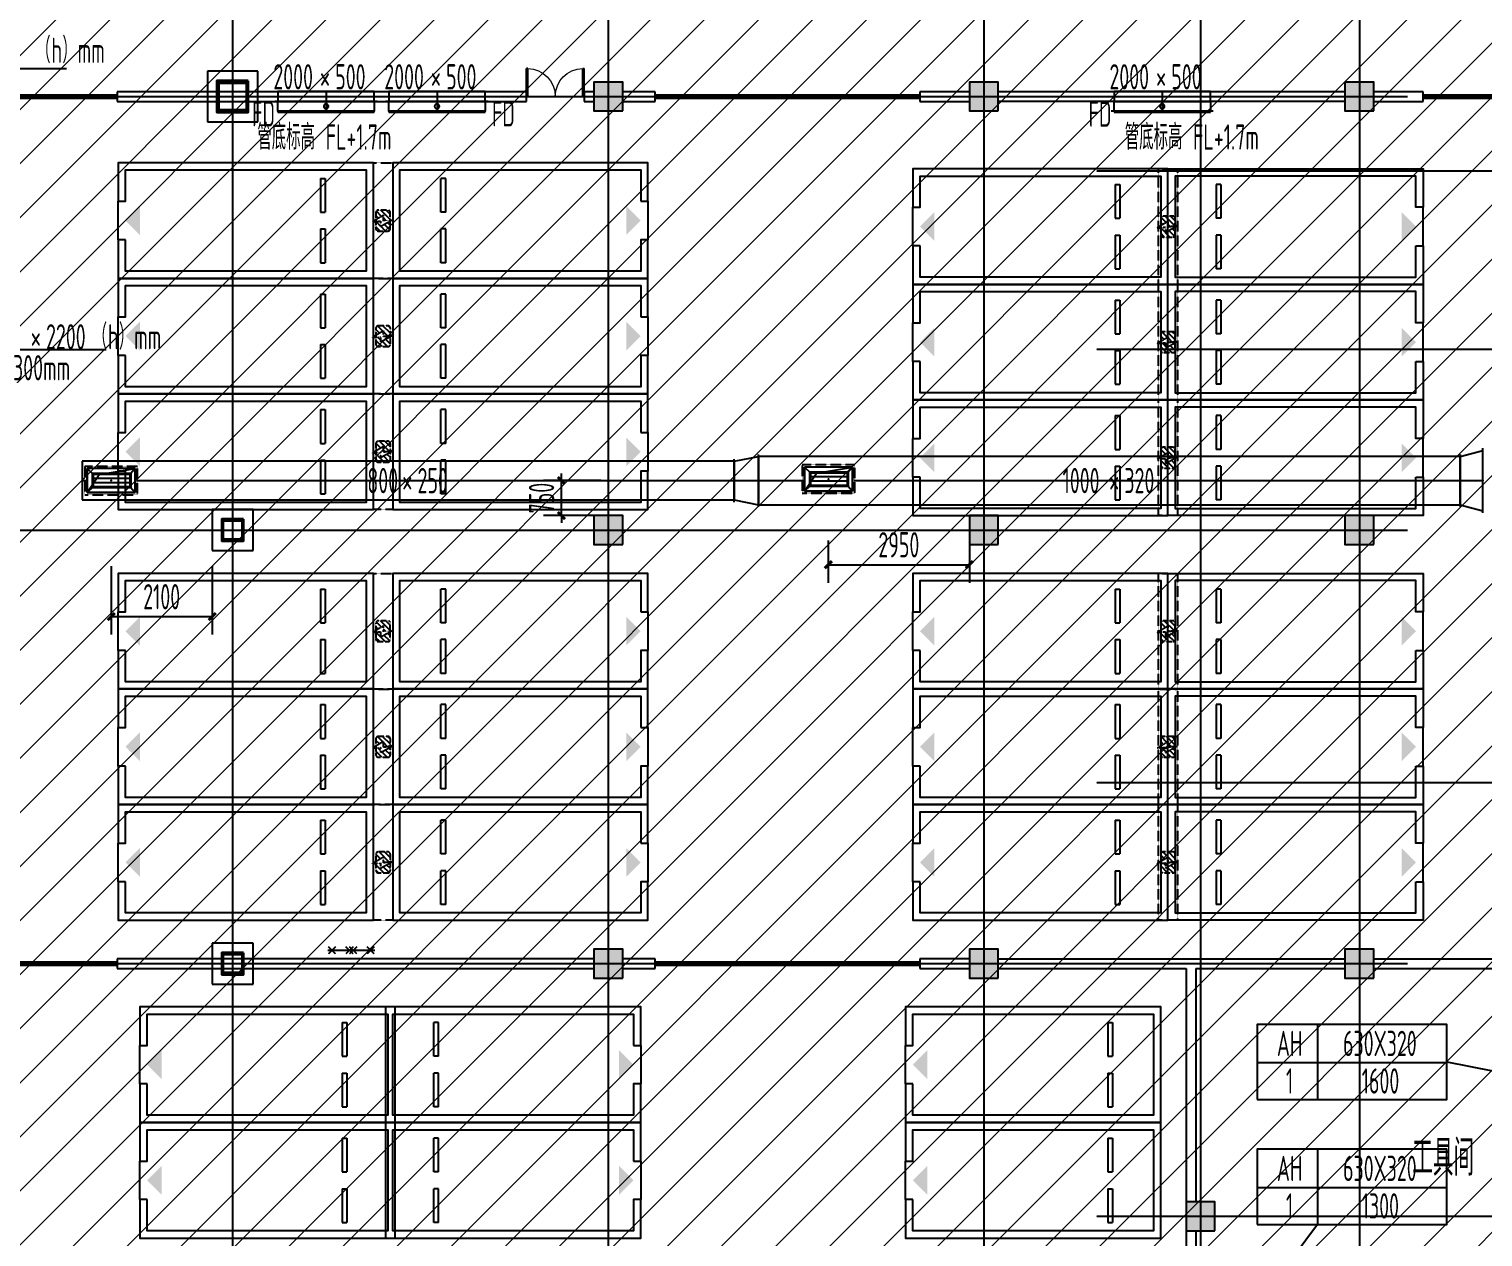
# Model space of a CAD drawing. Extents: x -20827274 to 1300756471, y -549375 to 3431892.
# Drawn here: x -17836 to 12357, y -198935 to -173860 of the extents above; entities that cross this region are included whole.
import ezdxf

# ---------------------------------------------------------------- set-up
doc = ezdxf.new("R2010")
doc.units = 0
doc.header["$LTSCALE"] = 10
for name, pattern in [('CENTER2', [1.125, 0.75, -0.125, 0.125, -0.125]), ('DASH', [0.35, 0.25, -0.1]), ('暖附图底图$0$DASH', [0.35, 0.25, -0.1]), ('暖附图底图$0$DOTE', [2.42, 2, -0.2, 0.02, -0.2])]:
    doc.linetypes.add(name, pattern=pattern)
for name, color, linetype in [('1-zs', 3, 'Continuous'), ('1-标注暖通', 4, 'Continuous'), ('DUCT-排烟中心线', 5, 'CENTER2'), ('DUCT-排烟标注', 3, 'Continuous'), ('DUCT-排烟法兰', 4, 'Continuous'), ('DUCT-排烟管', 2, 'Continuous'), ('DUCT-排烟管立管', 2, 'Continuous'), ('DUCT-排烟管端线', 4, 'Continuous'), ('DUCT-排风风口', 7, 'Continuous'), ('DUCT-送风中心线', 5, 'CENTER2'), ('DUCT-送风标注', 3, 'Continuous'), ('DUCT-送风法兰', 2, 'Continuous'), ('DUCT-送风管', 4, 'Continuous'), ('DUCT-送风管端线', 2, 'Continuous'), ('DUCT-送风阀门', 7, 'Continuous'), ('H-TH_DIM', 3, 'Continuous'), ('H-TH_TEXT', 7, 'Continuous'), ('H-VALVE-空冷回水', 7, 'Continuous'), ('Hvac-Hide', 8, 'DASH'), ('PUB_HATCH', 8, 'Continuous'), ('暖附图底图$0$00-停车位', 8, 'Continuous'), ('暖附图底图$0$1-标注暖通', 8, 'Continuous'), ('暖附图底图$0$A-COLUMN', 8, 'Continuous'), ('暖附图底图$0$A-PUB_HATCH', 8, 'Continuous'), ('暖附图底图$0$A-ROOM_NAME', 8, 'Continuous'), ('暖附图底图$0$A-WALL', 8, 'Continuous'), ('暖附图底图$0$car', 8, 'Continuous'), ('暖附图底图$0$DOOR_FIRE', 8, 'Continuous'), ('暖附图底图$0$DOTE', 8, 'Continuous'), ('设备以及附件层', 7, 'Continuous')]:
    doc.layers.add(name, color=color, linetype=linetype)
doc.layers.add('F-非人防区', color=105, linetype='Continuous', lineweight=15)
doc.layers.add('暖附图底图$0$钢柱', color=8, linetype='Continuous', lineweight=35)
doc.styles.add('8B2_02', font='tssdeng.shx', dxfattribs={"width": 0.6, "bigfont": 'TSSDCHN.shx'})
doc.styles.add('8B2_02_T3', font='tssdeng.shx', dxfattribs={"width": 0.6, "bigfont": 'TSSDCHN.shx'})
doc.styles.add('暖附图底图$0$8B2_02', font='tssdeng.shx', dxfattribs={"width": 0.6, "bigfont": 'TSSDCHN.shx'})
doc.dimstyles.new('_TCH_ARCH&&150', dxfattribs={"dimtxt": 525, "dimasz": 150, "dimexe": 375, "dimexo": 450, "dimgap": 150, "dimtad": 1, "dimdec": 0, "dimrnd": 50, "dimzin": 0, "dimdsep": 46, "dimtxsty": '8B2_02_T3', "dimblk": 'ARCHTICK', "dimcen": 0.09, "dimclrt": 7, "dimazin": 2, "dimtfac": 1, "dimtdec": 0, "dimtix": 1, "dimtmove": 2, "dimatfit": 3, "dimfxl": 0, "dimtolj": 1, "dimtzin": 0, "dimarcsym": 0})

# ---------------------------------------------------------------- blocks, each defined once
blk = doc.blocks.new('$VALVE$00000782')
at = {"layer": '设备以及附件层'}
for points in [[(-37, 54), (37, 128)], [(37, 54), (-37, 128)], [(0, 136), (0, -136)], [(37, -128), (-37, -54)], [(-37, -128), (37, -54)]]:
    blk.add_lwpolyline(points, dxfattribs=at)
blk = doc.blocks.new('RGGT')
at = {"layer": '1-标注暖通', "const_width": 20}
for points in [[(797075, 247884), (797075, 247338)], [(797149, 247868), (797000, 247719)], [(797000, 247868), (797149, 247719)], [(797000, 247504), (797149, 247355)], [(797149, 247504), (797000, 247355)]]:
    blk.add_lwpolyline(points, dxfattribs=at)
at = {"layer": 'H-VALVE-空冷回水', "xscale": 2, "yscale": 2, "zscale": 2}
blk.add_blockref('$VALVE$00000782', (797075, 247611), dxfattribs=at)
blk = doc.blocks.new('$风口$00000108')
for p, q in [((-250, 135), (-190, 75)), ((-250, -135), (-250, 135)), ((200, 25), (-190, 25)), ((250, 135), (200, 75)), ((250, 135), (250, -135)), ((-250, -135), (-190, -75)), ((250, -135), (-250, -135)), ((200, -25), (-190, -25)), ((200, -75), (250, -135))]:
    blk.add_line(p, q)
at = {"linetype": 'Continuous'}
blk.add_line((250, 135), (-250, 135), dxfattribs=at)
at = {"lineweight": 40}
for p, q in [((-190, 75), (200, 75)), ((-190, -75), (-190, 75)), ((200, 75), (200, -75)), ((-190, -75), (200, -75))]:
    blk.add_line(p, q, dxfattribs=at)
blk = doc.blocks.new('暖附图底图$0$车位2400x5300')
at = {"layer": '暖附图底图$0$00-停车位', "color": 251}
for p, q in [((-875, -1000), (-175, -1000)), ((-875, -1100), (-875, -1000)), ((-875, -1100), (-175, -1100)), ((-175, -1100), (-175, -1000)), ((175, -1000), (875, -1000)), ((175, -1100), (175, -1000)), ((175, -1100), (875, -1100)), ((875, -1100), (875, -1000)), ((400, -5300), (-400, -5300))]:
    blk.add_line(p, q, dxfattribs=at)
blk.add_lwpolyline([(400, -5150), (400, -5300), (1200, -5300), (1200, 0), (-1200, 0), (-1200, -5300), (-400, -5300), (-400, -5150), (-1050, -5150), (-1050, -150), (1050, -150), (1050, -5150), (400, -5150)], dxfattribs=at)
blk.add_lwpolyline([(0, -5150, 0, 600, 0), (0, -4850, 600, 600, 0)], format="xyseb", dxfattribs=at)
blk = doc.blocks.new('暖附图底图$0$A$C2EF10B80')
at = {"layer": '暖附图底图$0$A-PUB_HATCH'}
h = blk.add_hatch(dxfattribs=at)
h.set_pattern_fill('ANSI31', color=256, scale=50, angle=-16.4434)
h.set_pattern_definition([(45, (6188.46, 7099.97), (-56.1266, 56.1266), [])])
h.paths.add_polyline_path([(-983, -100, 0.414214), (-1033, -50), (-1184, -50), (-1091, -207), (-1210, -207), (-1204, -250), (-983, -250)])
h.paths.add_polyline_path([(-983, -250), (-1204, -250), (-1190, -350), (-1033, -350, 0.414213), (-983, -300)])
h.paths.add_polyline_path([(-1262, -250), (-1417, -250), (-1417, -300, 0.414215), (-1367, -350), (-1207, -350)])
h.paths.add_polyline_path([(-1221, -50), (-1367, -50, 0.414214), (-1417, -100), (-1417, -250), (-1262, -250), (-1320, -146), (-1212, -146)])
at = {"layer": '暖附图底图$0$car', "linetype": '暖附图底图$0$DASH', "ltscale": 0.5}
blk.add_line((-1367, -350), (-1033, -350), dxfattribs=at)
at = {"layer": '暖附图底图$0$car', "linetype": '暖附图底图$0$DASH'}
blk.add_lwpolyline([(-2400, 0), (0, 0), (0, -400), (-2400, -400)], close=True, dxfattribs=at)
at = {"layer": '暖附图底图$0$car', "linetype": '暖附图底图$0$DASH', "ltscale": 0.5}
blk.add_lwpolyline([(-1320, -146), (-1185, -390), (-1210, -207), (-1091, -207), (-1227, 23), (-1212, -146)], close=True, dxfattribs=at)
for points in [[(-1367, -50, 0.414214), (-1417, -100), (-1417, -300)], [(-1033, -350, 0.414214), (-983, -300), (-983, -100, 0.414214), (-1033, -50), (-1367, -50)]]:
    blk.add_lwpolyline(points, format="xyb", dxfattribs=at)
at = {"layer": '暖附图底图$0$car', "linetype": '暖附图底图$0$DASH'}
blk.add_arc((-1367, -300), 50, 180, 270, dxfattribs=at)
blk = doc.blocks.new('暖附图底图$0$A$C77CA03F4')
at = {"rotation": 16.44344089606073}
for p in [(6792, 2422), (4490, 1742), (2189, 1063)]:
    blk.add_blockref('暖附图底图$0$A$C2EF10B80', p, dxfattribs=at)
blk = doc.blocks.new('暖附图底图$0$A$C00330F2E')
at = {"layer": '暖附图底图$0$A-COLUMN'}
for p, q in [((58975, 200), (57925, 200)), ((57925, 200), (57925, -850)), ((58975, -850), (58975, 200)), ((57925, -850), (58975, -850)), ((58875, -8900), (58025, -8900)), ((58025, -8900), (58025, -9750)), ((58875, -9750), (58875, -8900)), ((58025, -9750), (58875, -9750)), ((58875, -17900), (58025, -17900)), ((58025, -17900), (58025, -18750)), ((58875, -18750), (58875, -17900)), ((58025, -18750), (58875, -18750))]:
    blk.add_line(p, q, dxfattribs=at)
at = {"layer": '暖附图底图$0$钢柱', "color": 4, "lineweight": 35}
for points in [[(58775, 0), (58125, 0), (58125, -650), (58775, -650)], [(58735, -610), (58165, -610), (58165, -40), (58735, -40)], [(58675, -9100), (58225, -9100), (58225, -9550), (58675, -9550)], [(58645, -9520), (58255, -9520), (58255, -9130), (58645, -9130)], [(58675, -18100), (58225, -18100), (58225, -18550), (58675, -18550)], [(58645, -18520), (58255, -18520), (58255, -18130), (58645, -18130)]]:
    blk.add_lwpolyline(points, close=True, dxfattribs=at)
blk = doc.blocks.new('_FZH')
blk.add_lwpolyline([(-0.5, -0.5), (0.5, -0.5), (0.5, 0.5), (-0.5, 0.5)], close=True)
at = {"layer": 'PUB_HATCH'}
blk.add_solid([(-0.5, -0.5), (0.5, -0.5), (-0.5, 0.5), (0.5, 0.5)], dxfattribs=at)
blk = doc.blocks.new('暖附图底图$0$$DorLib2D$00000213')
at = {"color": 0, "linetype": '暖附图底图$0$DASH', "const_width": 0.02}
blk.add_lwpolyline([(0.5, 0), (-0.5, 0)], dxfattribs=at)
blk = doc.blocks.new('暖附图底图$0$$DorLib2D$00000002')
for p, q in [((-0.5, 0), (-0.5, 0.4875)), ((-0.475, 0.4875), (-0.5, 0.4875)), ((-0.475, 0), (-0.475, 0.4875)), ((0.475, 0), (0.475, 0.4875)), ((0.475, 0.4875), (0.5, 0.4875)), ((0.5, 0), (0.5, 0.4875)), ((-0.5, 0), (-0.475, 0)), ((0.5, 0), (0.475, 0))]:
    blk.add_line(p, q)
at = {"lineweight": 13}
for centre, start, end in [((-0.4875, 0), 0, 88.53072), ((0.4875, 0), 91.46928, 180)]:
    blk.add_arc(centre, 0.4875, start, end, dxfattribs=at)
blk = doc.blocks.new('暖附图底图$0$AFSFCS')
at = {"layer": '暖附图底图$0$A-WALL'}
for p, q in [((-7508.6, -175160.4), (-16008.6, -175160.4)), ((-16008.6, -175160.4), (-16008.6, -175360.4)), ((-16008.6, -175360.4), (-7508.6, -175360.4)), ((-7508.6, -175360.4), (-7508.6, -175160.4)), ((-6108.6, -175160.4), (-6308.6, -175160.4)), ((-6308.6, -175160.4), (-6308.6, -175360.4)), ((-6308.6, -175360.4), (-6108.6, -175360.4)), ((-4834.6, -175160.4), (-5508.6, -175160.4)), ((-5508.6, -175360.4), (-4834.6, -175360.4)), ((-4834.6, -175360.4), (-4834.6, -175160.4)), ((1691.4, -175160.4), (665.4, -175160.4)), ((665.4, -175160.4), (665.4, -175360.4)), ((665.4, -175360.4), (1691.4, -175360.4)), ((9491.4, -175160.4), (2291.4, -175160.4)), ((9491.4, -175360.4), (2291.4, -175360.4)), ((11116.4, -175160.4), (10091.4, -175160.4)), ((10091.4, -175360.4), (11116.4, -175360.4)), ((11116.4, -175360.4), (11116.4, -175160.4)), ((-6108.6, -193160.4), (-16008.6, -193160.4)), ((-16008.6, -193160.4), (-16008.6, -193360.4)), ((-4834.6, -193160.4), (-5508.6, -193160.4)), ((-4834.6, -193360.4), (-4834.6, -193160.4)), ((1691.4, -193160.4), (665.4, -193160.4)), ((665.4, -193160.4), (665.4, -193360.4)), ((2291.4, -193160.4), (6290.6, -193160.4)), ((6291.4, -193160.4), (9491.4, -193160.4)), ((10091.4, -193160.4), (16791.4, -193160.4)), ((-16008.6, -193360.4), (-6108.6, -193360.4)), ((-5508.6, -193360.4), (-4834.6, -193360.4)), ((665.4, -193360.4), (1691.4, -193360.4)), ((2291.4, -193360.4), (6191.4, -193360.4)), ((6191.4, -193360.4), (6191.4, -198210.4)), ((6391.4, -193360.4), (6391.4, -198210.4)), ((6391.4, -193360.4), (9491.4, -193360.4)), ((10091.4, -193360.4), (16791.4, -193360.4)), ((6191.4, -198810.4), (6191.4, -201635.4)), ((6391.4, -198810.4), (6391.4, -201535.4))]:
    blk.add_line(p, q, dxfattribs=at)
at = {"layer": '暖附图底图$0$DOTE', "color": 16, "linetype": '暖附图底图$0$DOTE', "ltscale": 1.5}
for p, q in [((-13608.6, -155629.3), (-13608.6, -385768.2)), ((-113117.3, -175260.4), (10791.4, -175260.4)), ((145070.3, -176810.4), (4332, -176810.4)), ((145070.3, -180510.4), (4332, -180510.4)), ((-113117.3, -184260.4), (10791.4, -184260.4)), ((145070.3, -189510.4), (4332, -189510.4)), ((-113117.3, -193260.4), (10791.4, -193260.4)), ((145070.3, -198510.4), (4332, -198510.4))]:
    blk.add_line(p, q, dxfattribs=at)
at = {"layer": '暖附图底图$0$DOTE', "color": 127, "linetype": '暖附图底图$0$DOTE', "ltscale": 1.5}
for p, q in [((-5808.6, -155629.3), (-5808.6, -385768.2)), ((1991.4, -155629.3), (1991.4, -385768.2)), ((6491.4, -155629.3), (6491.4, -385768.2)), ((9791.4, -155629.3), (9791.4, -385768.2))]:
    blk.add_line(p, q, dxfattribs=at)
blk.add_blockref('暖附图底图$0$A$C00330F2E', (-72058.6, -174935.4))
at = {"rotation": 73.55655642770577}
for p in [(-10283.6, -183835.4), (6016.4, -183960.4), (-10283.6, -192360.4), (6016.4, -192360.4)]:
    blk.add_blockref('暖附图底图$0$A$C77CA03F4', p, dxfattribs=at)
at = {"layer": '暖附图底图$0$00-停车位'}
for p, rotation in [((-10683.6, -177835.4), 270), ((-10283.6, -177835.4), 90), ((5816.4, -177960.4), 270), ((-10683.6, -180235.4), 270), ((-10283.6, -180235.4), 90), ((5816.4, -180360.4), 270), ((-10683.6, -182635.4), 270), ((-10283.6, -182635.4), 90), ((5816.4, -182760.4), 270), ((-10683.6, -186360.4), 270), ((-10283.6, -186360.4), 90), ((5816.4, -186360.4), 270), ((-10683.6, -188760.4), 270), ((-10283.6, -188760.4), 90), ((5816.4, -188760.4), 270), ((-10683.6, -191160.4), 270), ((-10283.6, -191160.4), 90), ((5816.4, -191160.4), 270), ((-10233.6, -195360.4), 270), ((-10433.6, -195360.4), 90), ((5666.4, -195360.4), 270), ((-10233.6, -197760.4), 270), ((-10433.6, -197760.4), 90), ((5666.4, -197760.4), 270)]:
    blk.add_blockref('暖附图底图$0$车位2400x5300', p, dxfattribs=dict(at, rotation=rotation))
at = {"layer": '暖附图底图$0$00-停车位', "xscale": -1}
for p, rotation in [((5816.4, -177960.4), 90), ((5816.4, -180360.4), 90), ((5816.4, -182760.4), 90), ((5816.4, -186360.4), 89.99999997177905), ((5816.4, -188760.4), 89.99999997177905), ((5816.4, -191160.4), 89.99999997177905)]:
    blk.add_blockref('暖附图底图$0$车位2400x5300', p, dxfattribs=dict(at, rotation=rotation))
at = {"layer": '暖附图底图$0$A-COLUMN', "xscale": 600, "yscale": 600, "zscale": 600, "rotation": 90}
for p in [(-5808.6, -175260.4), (1991.4, -175260.4), (9791.4, -175260.4), (-5808.6, -184260.4), (1991.4, -184260.4), (9791.4, -184260.4), (-5808.6, -193260.4), (1991.4, -193260.4), (9791.4, -193260.4), (6491.4, -198510.4)]:
    blk.add_blockref('_FZH', p, dxfattribs=at)
at = {"layer": '暖附图底图$0$DOOR_FIRE', "zscale": 200, "rotation": 180}
for name, p, xscale, yscale in [('暖附图底图$0$$DorLib2D$00000002', (-6908.6, -175260.4), 1200, -1200), ('暖附图底图$0$$DorLib2D$00000213', (-18758.6, -175260.4), -5500, -5500), ('暖附图底图$0$$DorLib2D$00000213', (-2084.6, -175260.4), -5500, -5500), ('暖附图底图$0$$DorLib2D$00000213', (13866.4, -175260.4), -5500, -5500)]:
    blk.add_blockref(name, p, dxfattribs=dict(at, xscale=xscale, yscale=yscale))
at = {"layer": '暖附图底图$0$DOOR_FIRE', "xscale": 5500, "yscale": 5500, "zscale": 200}
for p in [(-18758.6, -193260.4), (-2084.6, -193260.4)]:
    blk.add_blockref('暖附图底图$0$$DorLib2D$00000213', p, dxfattribs=at)
at = {"layer": '暖附图底图$0$A-ROOM_NAME', "style": '暖附图底图$0$8B2_02', "width": 0.6}
blk.add_text('工具间', height=750, dxfattribs=at).set_placement((10890, -197666))
blk = doc.blocks.new('暖附图底图')
at = {"layer": '暖附图底图$0$1-标注暖通', "linetype": '暖附图底图$0$DASH'}
blk.add_blockref('暖附图底图$0$AFSFCS', (500000, 0), dxfattribs=at)
blk = doc.blocks.new('_ArchTick')
at = {"color": 0, "linetype": 'ByBlock', "const_width": 0.4}
blk.add_lwpolyline([(-0.5, -0.5), (0.5, 0.5)], dxfattribs=at)
blk = doc.blocks.new('*D1164')
at = {"layer": 'Defpoints', "color": 0, "transparency": 16777216}
for p in [(-6781, -183234), (-5509, -183234), (-5509, -183960)]:
    blk.add_point(p, dxfattribs=at)
at = {"layer": 'H-TH_DIM', "color": 0, "lineweight": -2, "transparency": 16777216}
for p, q in [((-5959, -183234), (-7156, -183234)), ((-6781, -183234), (-6781, -183084)), ((-6781, -183960), (-6781, -183234)), ((-5959, -183960), (-7156, -183960)), ((-6781, -183960), (-6781, -184110))]:
    blk.add_line(p, q, dxfattribs=at)
at = {"layer": 'H-TH_DIM', "color": 0, "lineweight": -2, "transparency": 16777216, "xscale": 150, "yscale": 150, "zscale": 150}
for p, rotation in [((-6781, -183234), 270), ((-6781, -183960), 90)]:
    blk.add_blockref('_ArchTick', p, dxfattribs=dict(at, rotation=rotation))
at = {"layer": 'H-TH_DIM', "color": 7, "transparency": 16777216, "insert": (-7193, -183597), "char_height": 525, "attachment_point": 5, "rotation": 90, "style": '8B2_02_T3'}
blk.add_mtext('\\A1;750', dxfattribs=at)
blk = doc.blocks.new('*D1166')
at = {"layer": 'Defpoints', "color": 0, "transparency": 16777216}
for p in [(-1238, -184027), (1691, -184027), (1691, -184980)]:
    blk.add_point(p, dxfattribs=at)
at = {"layer": 'H-TH_DIM', "color": 0, "lineweight": -2, "transparency": 16777216}
for p, q in [((-1238, -184477), (-1238, -185355)), ((1691, -184477), (1691, -185355)), ((-1238, -184980), (1691, -184980))]:
    blk.add_line(p, q, dxfattribs=at)
at = {"layer": 'H-TH_DIM', "color": 0, "lineweight": -2, "transparency": 16777216, "xscale": 150, "yscale": 150, "zscale": 150, "rotation": 180}
blk.add_blockref('_ArchTick', (-1238, -184980), dxfattribs=at)
at = {"layer": 'H-TH_DIM', "color": 0, "lineweight": -2, "transparency": 16777216, "xscale": 150, "yscale": 150, "zscale": 150}
blk.add_blockref('_ArchTick', (1691, -184980), dxfattribs=at)
at = {"layer": 'H-TH_DIM', "color": 7, "transparency": 16777216, "insert": (227, -184567), "char_height": 525, "attachment_point": 5, "style": '8B2_02_T3'}
blk.add_mtext('\\A1;2950', dxfattribs=at)
blk = doc.blocks.new('*D1167')
at = {"layer": 'Defpoints', "color": 0, "transparency": 16777216}
for p in [(-16130, -184562), (-14034, -184562), (-14034, -186057)]:
    blk.add_point(p, dxfattribs=at)
at = {"layer": 'H-TH_DIM', "color": 0, "lineweight": -2, "transparency": 16777216}
for p, q in [((-16130, -185012), (-16130, -186432)), ((-14034, -185012), (-14034, -186432)), ((-16130, -186057), (-14034, -186057))]:
    blk.add_line(p, q, dxfattribs=at)
at = {"layer": 'H-TH_DIM', "color": 0, "lineweight": -2, "transparency": 16777216, "xscale": 150, "yscale": 150, "zscale": 150, "rotation": 180}
blk.add_blockref('_ArchTick', (-16130, -186057), dxfattribs=at)
at = {"layer": 'H-TH_DIM', "color": 0, "lineweight": -2, "transparency": 16777216, "xscale": 150, "yscale": 150, "zscale": 150}
blk.add_blockref('_ArchTick', (-14034, -186057), dxfattribs=at)
at = {"layer": 'H-TH_DIM', "color": 7, "transparency": 16777216, "insert": (-15082, -185645), "char_height": 525, "attachment_point": 5, "style": '8B2_02_T3'}
blk.add_mtext('\\A1;2100', dxfattribs=at)

msp = doc.modelspace()

# ---------------------------------------------------------------- hatches: boundary and pattern name
at = {"layer": 'F-非人防区'}
h = msp.add_hatch(dxfattribs=at)
h.set_pattern_fill('ANSI31', color=8, scale=500)
h.set_pattern_definition([(45, (-67108.6, 126739.6), (-561.266, 561.266), [])])
edge = h.paths.add_edge_path()
edge.add_line((26041.4, -160910.4), (26041.4, -174910.4))
edge.add_line((26041.4, -174910.4), (44466.4, -174910.4))
edge.add_line((44466.4, -174910.4), (44466.4, -230535.4))
edge.add_line((44466.4, -230535.4), (29591.4, -230535.4))
edge.add_line((29591.4, -230535.4), (29591.4, -228585.4))
edge.add_line((29591.4, -228585.4), (32466.4, -228585.4))
edge.add_line((32466.4, -228585.4), (32466.4, -223185.4))
edge.add_line((32466.4, -223185.4), (6116.4, -223185.4))
edge.add_line((6116.4, -223185.4), (6116.4, -236210.4))
edge.add_line((6116.4, -236210.4), (5916.4, -236210.4))
edge.add_line((5916.4, -236210.4), (5921.1, -289912.2))
edge.add_line((5921.1, -289912.2), (35191.4, -289912.2))
edge.add_line((35191.4, -289912.2), (35191.4, -296310.4))
edge.add_line((35191.4, -296310.4), (35041.4, -296310.4))
edge.add_line((35041.4, -296310.4), (35041.4, -296910.4))
edge.add_line((35041.4, -296910.4), (35641.4, -296910.4))
edge.add_line((35641.4, -296910.4), (44736.4, -305099.6))
edge.add_line((44736.4, -305099.6), (22456.5, -329844))
edge.add_line((22456.5, -329844), (22456.5, -340006.4))
edge.add_line((22456.5, -340006.4), (-13248.1, -379660.4))
edge.add_line((-13248.1, -379660.4), (-90108.6, -379660.4))
edge.add_line((-90108.6, -379660.4), (-90108.6, -373660.4))
edge.add_line((-90108.6, -373660.4), (-91358.6, -373660.4))
edge.add_arc((-91358.6, -361660.4), 12000, 180, 270, ccw=False)
edge.add_line((-103358.6, -361660.4), (-103358.6, -333450.4))
edge.add_line((-103358.6, -333450.4), (-95358.6, -333436.6))
edge.add_line((-95358.6, -333436.6), (-95358.6, -160610.4))
edge.add_line((-95358.6, -160610.4), (-86333.4, -160610.4))
edge.add_line((-86333.4, -160610.4), (-86333.6, -149790))
edge.add_line((-86333.6, -149790), (-73433.4, -149790))
edge.add_line((-73433.4, -149790), (-73433.4, -160610.4))
edge.add_line((-73433.4, -160610.4), (26041.4, -160910.4))

# ---------------------------------------------------------------- linework, layer by layer
at = {"layer": '1-标注暖通'}
for p, q in [((-21586.3, -174680.2), (-17060, -174680.2)), ((-20973.2, -180511.2), (-16235.6, -180511.2)), ((11606.1, -195302.3), (16161.5, -196195, 2600)), ((8922.6, -198676), (7210.7, -200976.9, 2600))]:
    msp.add_line(p, q, dxfattribs=at)
for points in [[(7670.2, -196081.7), (11606.1, -196081.7), (11606.1, -194522.9), (7670.2, -194522.9)], [(7670.2, -198676), (11606.1, -198676), (11606.1, -197117.2), (7670.2, -197117.2)]]:
    msp.add_lwpolyline(points, close=True, dxfattribs=at)
for points in [[(8922.6, -194522.9), (8922.6, -196081.7)], [(7670.2, -195313.3), (11606.1, -195313.3)], [(8922.6, -197117.2), (8922.6, -198676)], [(7670.2, -197907.6), (11606.1, -197907.6)]]:
    msp.add_lwpolyline(points, dxfattribs=at)
at = {"layer": 'DUCT-排烟中心线'}
for p, q in [((-16735.7, -183233.8), (-16660.4, -183233.8)), ((-15600.4, -183233.8), (-3189.8, -183233.8)), ((-3189.6, -183233.8), (-2689.6, -183233.8)), ((-2689.4, -183233.8), (-1763.4, -183233.8)), ((-703.4, -183233.8), (11881.6, -183233.8)), ((11881.8, -183233.8), (12356.8, -183233.8))]:
    msp.add_line(p, q, dxfattribs=at)
at = {"layer": 'DUCT-排烟法兰'}
for p, q in [((12356.9, -183903.8), (12356.9, -182563.8)), ((-3189.7, -183678.8), (-3189.7, -182788.8)), ((-2689.5, -183778.8), (-2689.5, -182688.8)), ((11881.7, -182688.8), (11881.7, -183778.8))]:
    msp.add_line(p, q, dxfattribs=at)
at = {"layer": 'DUCT-排烟法兰', "color": 18, "true_color": 0x000000}
for p in [(-16130.4, -183233.8, -0.1), (-16130.4, -183233.8, 0.1), (-3189.8, -183233.8, 500), (-3189.6, -183233.8, 500), (-2689.6, -183233.8, 500), (-2689.4, -183233.8, 500), (-1233.4, -183202.5, -0.1), (-1233.4, -183202.5, 0.1), (11881.6, -183233.8, 500), (11881.8, -183233.8, 500), (12356.8, -183233.8, 500)]:
    msp.add_point(p, dxfattribs=at)
at = {"layer": 'DUCT-排烟管'}
for p, q in [((11881.8, -182733.8), (12356.8, -182608.8)), ((-3189.8, -182833.8), (-16735.7, -182833.8)), ((-16735.7, -182833.8), (-16735.7, -183633.8)), ((-3189.8, -183633.8), (-3189.8, -182833.8)), ((-3189.6, -182833.8), (-2689.6, -182733.8)), ((11881.6, -182733.8), (-2689.4, -182733.8)), ((-2689.4, -182733.8), (-2689.4, -183733.8)), ((11881.6, -183733.8), (11881.6, -182733.8)), ((-16735.7, -183633.8), (-3189.8, -183633.8)), ((-3189.6, -183633.8), (-2689.6, -183733.8)), ((-2689.4, -183733.8), (11881.6, -183733.8)), ((11881.8, -183733.8), (12356.8, -183858.8))]:
    msp.add_line(p, q, dxfattribs=at)
at = {"layer": 'DUCT-排烟管', "color": 18, "true_color": 0x000000}
for p in [(-3189.6, -183233.8, 500), (-2689.6, -183233.8, 500), (11881.8, -183233.8, 500), (12356.8, -183233.8, 500)]:
    msp.add_point(p, dxfattribs=at)
at = {"layer": 'DUCT-排烟管立管'}
for p, q in [((-733.4, -182952.5), (-1733.4, -182952.5)), ((-1733.4, -182952.5), (-1733.4, -183452.5)), ((-733.4, -183452.5), (-733.4, -182952.5)), ((-15630.4, -182983.8), (-16630.4, -182983.8)), ((-16630.4, -182983.8), (-16630.4, -183483.8)), ((-15630.4, -183483.8), (-15630.4, -182983.8)), ((-16630.4, -183483.8), (-15630.4, -183483.8)), ((-1733.4, -183452.5), (-733.4, -183452.5))]:
    msp.add_line(p, q, dxfattribs=at)
at = {"layer": 'DUCT-排烟管端线'}
for p, q in [((12356.8, -183858.8), (12356.8, -182608.8)), ((-3189.6, -182833.8), (-3189.6, -183633.8)), ((-2689.6, -183733.8), (-2689.6, -182733.8)), ((-1483.4, -183077.5), (-733.4, -182952.5)), ((11881.8, -182733.8), (11881.8, -183733.8)), ((-16630.4, -183483.8), (-16380.4, -183108.8)), ((-16380.4, -183108.8), (-15630.4, -182983.8)), ((-1733.4, -183452.5), (-1483.4, -183077.5))]:
    msp.add_line(p, q, dxfattribs=at)
at = {"layer": 'DUCT-送风中心线'}
for p, q in [((-11666.9, -175156.1), (-11666.9, -175364.7)), ((-9363.9, -175156.1), (-9363.9, -175364.7)), ((5696.3, -175156.1), (5696.3, -175364.7)), ((-11666.9, -175564.9), (-11666.9, -175584.3)), ((-9363.9, -175564.9), (-9363.9, -175584.3)), ((5696.3, -175565.1), (5696.3, -175584.3))]:
    msp.add_line(p, q, dxfattribs=at)
at = {"layer": 'DUCT-送风法兰'}
for p, q in [((-10606.9, -175364.8), (-12726.9, -175364.8)), ((-8303.9, -175364.8), (-10423.9, -175364.8)), ((6756.3, -175364.8), (4636.3, -175364.8)), ((6756.3, -175565), (4636.3, -175565))]:
    msp.add_line(p, q, dxfattribs=at)
at = {"layer": 'DUCT-送风法兰', "color": 18, "true_color": 0x000000}
for p in [(-11666.9, -175364.7, 500), (-11666.9, -175364.9, 500), (-9363.9, -175364.7, 500), (-9363.9, -175364.9, 500), (5696.3, -175364.7, 500), (5696.3, -175364.9, 500), (5696.3, -175564.9, 500), (5696.3, -175565.1, 500)]:
    msp.add_point(p, dxfattribs=at)
at = {"layer": 'DUCT-送风管'}
for p, q in [((-12666.9, -175156.1), (-12666.9, -175364.7)), ((-10666.9, -175156.1), (-12666.9, -175156.1)), ((-12666.9, -175364.7), (-10666.9, -175364.7)), ((-12666.9, -175564.9), (-12666.9, -175364.9)), ((-10666.9, -175364.7), (-10666.9, -175156.1)), ((-10666.9, -175364.9), (-10666.9, -175564.9)), ((-10363.9, -175156.1), (-10363.9, -175364.7)), ((-8363.9, -175156.1), (-10363.9, -175156.1)), ((-10363.9, -175364.7), (-8363.9, -175364.7)), ((-10363.9, -175564.9), (-10363.9, -175364.9)), ((-8363.9, -175364.7), (-8363.9, -175156.1)), ((-8363.9, -175364.9), (-8363.9, -175564.9)), ((4696.3, -175156.1), (4696.3, -175364.7)), ((6696.3, -175156.1), (4696.3, -175156.1)), ((4696.3, -175364.7), (6696.3, -175364.7)), ((4696.3, -175564.9), (4696.3, -175364.9)), ((6696.3, -175364.7), (6696.3, -175156.1)), ((6696.3, -175364.9), (6696.3, -175564.9)), ((-12666.9, -175564.9), (-12666.9, -175584.3)), ((-10666.9, -175564.9), (-12666.9, -175564.9)), ((-12666.9, -175584.3), (-10666.9, -175584.3)), ((-10666.9, -175584.3), (-10666.9, -175564.9)), ((-10363.9, -175564.9), (-10363.9, -175584.3)), ((-8363.9, -175564.9), (-10363.9, -175564.9)), ((-10363.9, -175584.3), (-8363.9, -175584.3)), ((-8363.9, -175584.3), (-8363.9, -175564.9)), ((4696.3, -175565.1), (4696.3, -175584.3)), ((6696.3, -175565.1), (4696.3, -175565.1)), ((4696.3, -175584.3), (6696.3, -175584.3)), ((6696.3, -175584.3), (6696.3, -175565.1))]:
    msp.add_line(p, q, dxfattribs=at)
at = {"layer": 'DUCT-送风管端线'}
for p, q in [((-10666.9, -175364.9), (-12666.9, -175364.9)), ((-8363.9, -175364.9), (-10363.9, -175364.9)), ((6696.3, -175364.9), (4696.3, -175364.9)), ((-10666.9, -175564.9), (-12666.9, -175564.9)), ((-8363.9, -175564.9), (-10363.9, -175564.9)), ((6696.3, -175564.9), (4696.3, -175564.9))]:
    msp.add_line(p, q, dxfattribs=at)
at = {"layer": 'DUCT-送风阀门'}
for p, q in [((-11691, -175421.1), (-11696.3, -175424.5)), ((-11685.3, -175418.4), (-11691, -175421.1)), ((-11679.4, -175416.5), (-11685.3, -175418.4)), ((-11673.2, -175415.3), (-11679.4, -175416.5)), ((-11666.9, -175414.9), (-11673.2, -175415.3)), ((-11666.9, -175377.4), (-11666.9, -175552.4)), ((-11660.7, -175415.3), (-11666.9, -175414.9)), ((-11654.5, -175416.5), (-11660.7, -175415.3)), ((-11648.5, -175418.4), (-11654.5, -175416.5)), ((-11642.8, -175421.1), (-11648.5, -175418.4)), ((-11637.5, -175424.5), (-11642.8, -175421.1)), ((-9388, -175421.1), (-9393.3, -175424.5)), ((-9382.3, -175418.4), (-9388, -175421.1)), ((-9376.3, -175416.5), (-9382.3, -175418.4)), ((-9370.2, -175415.3), (-9376.3, -175416.5)), ((-9363.9, -175414.9), (-9370.2, -175415.3)), ((-9363.9, -175377.4), (-9363.9, -175552.4)), ((-9357.6, -175415.3), (-9363.9, -175414.9)), ((-9351.5, -175416.5), (-9357.6, -175415.3)), ((-9345.5, -175418.4), (-9351.5, -175416.5)), ((-9339.8, -175421.1), (-9345.5, -175418.4)), ((-9334.5, -175424.5), (-9339.8, -175421.1)), ((5672.2, -175421.1), (5666.9, -175424.5)), ((5677.9, -175418.4), (5672.2, -175421.1)), ((5683.9, -175416.5), (5677.9, -175418.4)), ((5690, -175415.3), (5683.9, -175416.5)), ((5696.3, -175414.9), (5690, -175415.3)), ((5696.3, -175377.4), (5696.3, -175552.4)), ((5702.6, -175415.3), (5696.3, -175414.9)), ((5708.7, -175416.5), (5702.6, -175415.3)), ((5714.7, -175418.4), (5708.7, -175416.5)), ((5720.4, -175421.1), (5714.7, -175418.4)), ((5725.7, -175424.5), (5720.4, -175421.1)), ((-11716, -175455.5), (-11716.8, -175461.8)), ((-11716.8, -175461.8), (-11716.8, -175468)), ((-11716.8, -175468), (-11716, -175474.3)), ((-11714.5, -175449.5), (-11716, -175455.5)), ((-11716, -175474.3), (-11714.5, -175480.4)), ((-11712.2, -175443.6), (-11714.5, -175449.5)), ((-11714.5, -175480.4), (-11712.2, -175486.2)), ((-11709.1, -175438.1), (-11712.2, -175443.6)), ((-11712.2, -175486.2), (-11709.1, -175491.7)), ((-11705.5, -175433), (-11709.1, -175438.1)), ((-11709.1, -175491.7), (-11705.5, -175496.8)), ((-11701.2, -175428.5), (-11705.5, -175433)), ((-11705.5, -175496.8), (-11701.2, -175501.4)), ((-11696.3, -175424.5), (-11701.2, -175428.5)), ((-11701.2, -175501.4), (-11696.3, -175505.4)), ((-11696.3, -175505.4), (-11691, -175508.7)), ((-11691, -175508.7), (-11685.3, -175511.4)), ((-11685.3, -175511.4), (-11679.4, -175513.3)), ((-11679.4, -175513.3), (-11673.2, -175514.5)), ((-11673.2, -175514.5), (-11666.9, -175514.9)), ((-11666.9, -175514.9), (-11660.7, -175514.5)), ((-11660.7, -175514.5), (-11654.5, -175513.3)), ((-11654.5, -175513.3), (-11648.5, -175511.4)), ((-11648.5, -175511.4), (-11642.8, -175508.7)), ((-11642.8, -175508.7), (-11637.5, -175505.4)), ((-11632.7, -175428.5), (-11637.5, -175424.5)), ((-11637.5, -175505.4), (-11632.7, -175501.4)), ((-11628.4, -175433), (-11632.7, -175428.5)), ((-11632.7, -175501.4), (-11628.4, -175496.8)), ((-11624.7, -175438.1), (-11628.4, -175433)), ((-11628.4, -175496.8), (-11624.7, -175491.7)), ((-11621.7, -175443.6), (-11624.7, -175438.1)), ((-11624.7, -175491.7), (-11621.7, -175486.2)), ((-11619.4, -175449.5), (-11621.7, -175443.6)), ((-11621.7, -175486.2), (-11619.4, -175480.4)), ((-11617.8, -175455.5), (-11619.4, -175449.5)), ((-11619.4, -175480.4), (-11617.8, -175474.3)), ((-11617, -175461.8), (-11617.8, -175455.5)), ((-11617.8, -175474.3), (-11617, -175468)), ((-11617, -175468), (-11617, -175461.8)), ((-9413, -175455.5), (-9413.8, -175461.8)), ((-9413.8, -175461.8), (-9413.8, -175468)), ((-9413.8, -175468), (-9413, -175474.3)), ((-9411.5, -175449.5), (-9413, -175455.5)), ((-9413, -175474.3), (-9411.5, -175480.4)), ((-9409.1, -175443.6), (-9411.5, -175449.5)), ((-9411.5, -175480.4), (-9409.1, -175486.2)), ((-9406.1, -175438.1), (-9409.1, -175443.6)), ((-9409.1, -175486.2), (-9406.1, -175491.7)), ((-9402.4, -175433), (-9406.1, -175438.1)), ((-9406.1, -175491.7), (-9402.4, -175496.8)), ((-9398.1, -175428.5), (-9402.4, -175433)), ((-9402.4, -175496.8), (-9398.1, -175501.4)), ((-9393.3, -175424.5), (-9398.1, -175428.5)), ((-9398.1, -175501.4), (-9393.3, -175505.4)), ((-9393.3, -175505.4), (-9388, -175508.7)), ((-9388, -175508.7), (-9382.3, -175511.4)), ((-9382.3, -175511.4), (-9376.3, -175513.3)), ((-9376.3, -175513.3), (-9370.2, -175514.5)), ((-9370.2, -175514.5), (-9363.9, -175514.9)), ((-9363.9, -175514.9), (-9357.6, -175514.5)), ((-9357.6, -175514.5), (-9351.5, -175513.3)), ((-9351.5, -175513.3), (-9345.5, -175511.4)), ((-9345.5, -175511.4), (-9339.8, -175508.7)), ((-9339.8, -175508.7), (-9334.5, -175505.4)), ((-9329.7, -175428.5), (-9334.5, -175424.5)), ((-9334.5, -175505.4), (-9329.7, -175501.4)), ((-9325.4, -175433), (-9329.7, -175428.5)), ((-9329.7, -175501.4), (-9325.4, -175496.8)), ((-9321.7, -175438.1), (-9325.4, -175433)), ((-9325.4, -175496.8), (-9321.7, -175491.7)), ((-9318.7, -175443.6), (-9321.7, -175438.1)), ((-9321.7, -175491.7), (-9318.7, -175486.2)), ((-9316.4, -175449.5), (-9318.7, -175443.6)), ((-9318.7, -175486.2), (-9316.4, -175480.4)), ((-9314.8, -175455.5), (-9316.4, -175449.5)), ((-9316.4, -175480.4), (-9314.8, -175474.3)), ((-9314, -175461.8), (-9314.8, -175455.5)), ((-9314.8, -175474.3), (-9314, -175468)), ((-9314, -175468), (-9314, -175461.8)), ((5647.2, -175455.5), (5646.4, -175461.8)), ((5646.4, -175461.8), (5646.4, -175468)), ((5646.4, -175468), (5647.2, -175474.3)), ((5648.7, -175449.5), (5647.2, -175455.5)), ((5647.2, -175474.3), (5648.7, -175480.4)), ((5651.1, -175443.6), (5648.7, -175449.5)), ((5648.7, -175480.4), (5651.1, -175486.2)), ((5654.1, -175438.1), (5651.1, -175443.6)), ((5651.1, -175486.2), (5654.1, -175491.7)), ((5657.8, -175433), (5654.1, -175438.1)), ((5654.1, -175491.7), (5657.8, -175496.8)), ((5662.1, -175428.5), (5657.8, -175433)), ((5657.8, -175496.8), (5662.1, -175501.4)), ((5666.9, -175424.5), (5662.1, -175428.5)), ((5662.1, -175501.4), (5666.9, -175505.4)), ((5666.9, -175505.4), (5672.2, -175508.7)), ((5672.2, -175508.7), (5677.9, -175511.4)), ((5677.9, -175511.4), (5683.9, -175513.3)), ((5683.9, -175513.3), (5690, -175514.5)), ((5690, -175514.5), (5696.3, -175514.9)), ((5696.3, -175514.9), (5702.6, -175514.5)), ((5702.6, -175514.5), (5708.7, -175513.3)), ((5708.7, -175513.3), (5714.7, -175511.4)), ((5714.7, -175511.4), (5720.4, -175508.7)), ((5720.4, -175508.7), (5725.7, -175505.4)), ((5730.5, -175428.5), (5725.7, -175424.5)), ((5725.7, -175505.4), (5730.5, -175501.4)), ((5734.8, -175433), (5730.5, -175428.5)), ((5730.5, -175501.4), (5734.8, -175496.8)), ((5738.5, -175438.1), (5734.8, -175433)), ((5734.8, -175496.8), (5738.5, -175491.7)), ((5741.5, -175443.6), (5738.5, -175438.1)), ((5738.5, -175491.7), (5741.5, -175486.2)), ((5743.8, -175449.5), (5741.5, -175443.6)), ((5741.5, -175486.2), (5743.8, -175480.4)), ((5745.4, -175455.5), (5743.8, -175449.5)), ((5743.8, -175480.4), (5745.4, -175474.3)), ((5746.2, -175461.8), (5745.4, -175455.5)), ((5745.4, -175474.3), (5746.2, -175468)), ((5746.2, -175468), (5746.2, -175461.8))]:
    msp.add_line(p, q, dxfattribs=at)
at = {"layer": 'Hvac-Hide'}
for p, q in [((-16675.4, -182938.8), (-16675.4, -183528.8)), ((-15585.4, -182938.8), (-16675.4, -182938.8)), ((-15585.4, -183528.8), (-15585.4, -182938.8)), ((-1778.4, -182907.5), (-1778.4, -183497.5)), ((-688.4, -182907.5), (-1778.4, -182907.5)), ((-688.4, -183497.5), (-688.4, -182907.5)), ((-16675.4, -183528.8), (-15585.4, -183528.8)), ((-1778.4, -183497.5), (-688.4, -183497.5))]:
    msp.add_line(p, q, dxfattribs=at)

# ---------------------------------------------------------------- block references
at = {"layer": '1-zs'}
msp.add_blockref('暖附图底图', (-500000, 0), dxfattribs=at)
at = {"layer": '1-标注暖通', "rotation": 90}
for p in [(236248.4, -990059.7), (236686.4, -990059.7)]:
    msp.add_blockref('RGGT', p, dxfattribs=at)
at = {"layer": 'DUCT-排风风口', "xscale": 2, "yscale": 1.851851851851852}
for p in [(-1233.4, -183202.5, 2600), (-16130.4, -183233.8, 2600)]:
    msp.add_blockref('$风口$00000108', p, dxfattribs=at)

# ---------------------------------------------------------------- texts
at = {"layer": '1-标注暖通', "style": '8B2_02', "width": 0.6}
for s, p in [('FD', (-13204.7, -175882.4, -500)), ('FD', (-8221.8, -175882.4, -500)), ('FD', (4167.5, -175887.6, -500)), ('管底标高', (-13095.6, -176363.9, -500)), ('FL+1.7m', (-11676.8, -176363.9, -500)), ('管底标高', (4918.6, -176363.9, -500)), ('FL+1.7m', (6337.3, -176363.9, -500)), ('AH', (8078.3, -195180.6)), ('630X320', (9452.6, -195180.6)), ('1', (8266.1, -195960)), ('1600', (9840.3, -195960)), ('AH', (8078.3, -197774.9)), ('630X320', (9452.6, -197774.9)), ('1', (8266.1, -198554.3)), ('1300', (9840.3, -198554.3))]:
    msp.add_text(s, height=525, dxfattribs=at).set_placement(p)
at = {"layer": 'DUCT-排烟标注', "style": '8B2_02', "width": 0.6}
for s, p in [('800', (-10810.8, -183496.3, 500)), ('320', (4911.1, -183496.3, 500)), ('×', (-10083.9, -183496.3, 500)), ('250', (-9768.9, -183496.3, 500)), ('1000', (3626.8, -183496.3, 500)), ('×', (4596.1, -183496.3, 500))]:
    msp.add_text(s, height=525, dxfattribs=at).set_placement(p)
at = {"layer": 'DUCT-送风标注', "style": '8B2_02', "width": 0.6}
for s, p in [('2000', (-12762.6, -175113.4, -500)), ('×', (-11793.4, -175113.4, -500)), ('500', (-11478.4, -175113.4, -500)), ('2000', (-10459.6, -175113.4, -500)), ('×', (-9490.4, -175113.4, -500)), ('500', (-9175.4, -175113.4, -500)), ('2000', (4600.6, -175113.4, -500)), ('×', (5569.8, -175113.4, -500)), ('500', (5884.8, -175113.4, -500))]:
    msp.add_text(s, height=525, dxfattribs=at).set_placement(p)
at = {"layer": 'H-TH_TEXT', "style": '8B2_02', "width": 0.6}
for s, p in [('（', (-17688.8, -174563.3)), ('h', (-17373.8, -174563.3)), ('）', (-17143.6, -174563.3)), ('mm', (-16828.6, -174563.3)), ('（', (-16514.7, -180511.2)), ('）', (-15969.6, -180511.2)), ('×', (-17799, -180511.2)), ('2200', (-17484, -180511.2)), ('h', (-16199.7, -180511.2)), ('mm', (-15654.6, -180511.2)), ('300mm', (-18169, -181154))]:
    msp.add_text(s, height=525, dxfattribs=at).set_placement(p)

# ---------------------------------------------------------------- dimensions: what is measured, and where the dimension line sits
at = {"layer": 'H-TH_DIM'}
for p1, p2, distance, picture, middle in [((-5508.6, -183960.4), (-5508.6, -183233.8), 1271.9, '*D1164', (-7193, -183597.1)), ((-1238.3, -184026.9), (1691.4, -184026.9), -953.1, '*D1166', (226.6, -184567.5)), ((-16130.4, -184562.2), (-14033.6, -184562.2), -1495.3, '*D1167', (-15082, -185644.9))]:
    dim = msp.add_aligned_dim(p1=p1, p2=p2, distance=distance, dimstyle='_TCH_ARCH&&150', dxfattribs=at)
    dim.commit()
    dim.dimension.update_dxf_attribs({"geometry": picture, "text_midpoint": middle})

doc.saveas('drawing.dxf')
